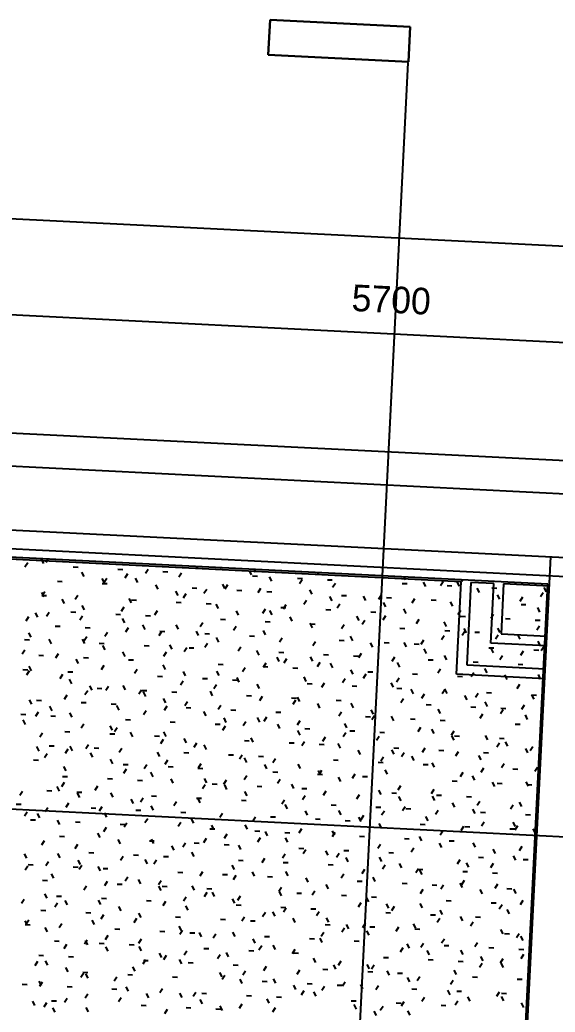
# Model space of a CAD drawing. Extents: x 549999 to 550212, y 1838161 to 1838467.
# Drawn here: x 550171.38 to 550174.65, y 1838354.88 to 1838360.94 of the extents above; entities that cross this region are included whole.
import ezdxf

# ---------------------------------------------------------------- set-up
doc = ezdxf.new("R2010")
doc.units = 0
for name, color, linetype in [('Level 15', 7, 'Continuous'), ('Level 17', 7, 'Continuous'), ('Level 18', 7, 'Continuous'), ('Level 20', 7, 'Continuous'), ('Level 27', 7, 'Continuous'), ('Level 36', 7, 'Continuous'), ('Level 4', 7, 'Continuous'), ('Level 8', 7, 'Continuous')]:
    doc.layers.add(name, color=color, linetype=linetype)

# ---------------------------------------------------------------- blocks, each defined once
blk = doc.blocks.new('FLOO13')
at = {"layer": 'Level 8'}
for p, q in [((1048.51, 1267.1), (-1101.49, 1267.1)), ((-1081.49, 1247.1), (1028.51, 1247.1))]:
    blk.add_line(p, q, dxfattribs=at)
blk = doc.blocks.new('SECTI3')
at = {"layer": 'Level 17'}
for p, q in [((-0.2381, 0), (-0.2381, 0.9525)), ((-0.2381, 0.9525), (0, 0.9525)), ((0, 0.9525), (-0.2381, 0.9525)), ((-0.2381, 0.9525), (-0.2381, 0)), ((0, 0.9525), (0, 0)), ((0, 0), (0, 0.9525)), ((0, 0), (-0.2381, 0)), ((-0.2381, 0), (0, 0))]:
    blk.add_line(p, q, dxfattribs=at)

msp = doc.modelspace()

# ---------------------------------------------------------------- linework, layer by layer
at = {"layer": 'Level 15'}
for p, q in [((550171.5238, 1838357.6178), (550171.5101, 1838357.6447)), ((550171.5485, 1838357.644), (550171.5348, 1838357.6228)), ((550171.4248, 1838357.621), (550171.4084, 1838357.5956)), ((550171.7022, 1838357.5962), (550171.7323, 1838357.5947)), ((550171.8649, 1838357.6282), (550171.8645, 1838357.6276)), ((550171.9761, 1838357.5825), (550172.0063, 1838357.581)), ((550172.1609, 1838357.5809), (550172.1445, 1838357.5556)), ((550172.4647, 1838357.5863), (550172.4585, 1838357.5985)), ((550172.603, 1838357.5912), (550172.6006, 1838357.5875)), ((550172.8139, 1838357.5807), (550172.8039, 1838357.5651)), ((550171.77, 1838357.5385), (550171.7562, 1838357.5653)), ((550171.8931, 1838357.4988), (550171.8793, 1838357.5257)), ((550171.9081, 1838357.5265), (550171.8917, 1838357.5012)), ((550172.0345, 1838357.5537), (550172.0181, 1838357.5284)), ((550172.0975, 1838357.5009), (550172.0838, 1838357.5277)), ((550172.2501, 1838357.5688), (550172.2802, 1838357.5673)), ((550172.3642, 1838357.5585), (550172.3478, 1838357.5331)), ((550172.7923, 1838357.5487), (550172.7785, 1838357.5756)), ((550172.7981, 1838357.5414), (550172.8282, 1838357.5399)), ((550172.9153, 1838357.509), (550172.9016, 1838357.5359)), ((550173.072, 1838357.5277), (550173.1022, 1838357.5262)), ((550173.1003, 1838357.5184), (550173.0839, 1838357.493)), ((550173.2012, 1838357.5528), (550173.1967, 1838357.5616)), ((550173.2547, 1838357.5186), (550173.2848, 1838357.5171)), ((550173.7332, 1838357.5172), (550173.7239, 1838357.5352)), ((550174.0794, 1838357.5174), (550174.0729, 1838357.5073)), ((550171.6063, 1838357.5095), (550171.6364, 1838357.508)), ((550171.8802, 1838357.4958), (550171.9104, 1838357.4943)), ((550172.2206, 1838357.4612), (550172.2068, 1838357.488)), ((550172.4282, 1838357.4684), (550172.4583, 1838357.4669)), ((550172.5178, 1838357.4592), (550172.5014, 1838357.4339)), ((550172.6295, 1838357.4653), (550172.6158, 1838357.4921)), ((550172.6442, 1838357.4864), (550172.6278, 1838357.4611)), ((550172.8474, 1838357.464), (550172.8311, 1838357.4387)), ((550173.1615, 1838357.4297), (550173.1477, 1838357.4566)), ((550173.3035, 1838357.496), (550173.2871, 1838357.4706)), ((550173.7113, 1838357.4958), (550173.7415, 1838357.4943)), ((550173.8563, 1838357.4776), (550173.8425, 1838357.5044)), ((550173.9628, 1838357.5055), (550173.9464, 1838357.4802)), ((550173.9853, 1838357.4821), (550174.0154, 1838357.4806)), ((550174.0607, 1838357.4796), (550174.0469, 1838357.5064)), ((550174.1838, 1838357.4399), (550174.17, 1838357.4668)), ((550174.2593, 1838357.4684), (550174.2894, 1838357.4669)), ((550174.5927, 1838357.444), (550174.5789, 1838357.4709)), ((550171.5104, 1838357.4227), (550171.5405, 1838357.4212)), ((550171.5259, 1838357.4134), (550171.5121, 1838357.4402)), ((550171.5288, 1838357.445), (550171.5124, 1838357.4196)), ((550171.6489, 1838357.3737), (550171.6352, 1838357.4005)), ((550171.732, 1838357.4225), (550171.7157, 1838357.3972)), ((550172.0579, 1838357.3778), (550172.0441, 1838357.4046)), ((550172.3437, 1838357.4215), (550172.3299, 1838357.4484)), ((550172.3913, 1838357.4321), (550172.375, 1838357.4067)), ((550172.7022, 1838357.4547), (550172.7323, 1838357.4532)), ((550172.8848, 1838357.4455), (550172.915, 1838357.444)), ((550173.2846, 1838357.39), (550173.2708, 1838357.4169)), ((550173.3415, 1838357.4227), (550173.3716, 1838357.4212)), ((550173.489, 1838357.3921), (550173.4753, 1838357.4189)), ((550173.5835, 1838357.4239), (550173.5672, 1838357.3986)), ((550173.6154, 1838357.409), (550173.6456, 1838357.4075)), ((550173.7868, 1838357.4015), (550173.7704, 1838357.3762)), ((550174.3069, 1838357.4003), (550174.2931, 1838357.4271)), ((550174.4461, 1838357.411), (550174.4297, 1838357.3857)), ((550174.5725, 1838357.4382), (550174.5561, 1838357.4129)), ((550171.772, 1838357.334), (550171.7583, 1838357.3609)), ((550172.0121, 1838357.3505), (550171.9957, 1838357.3251)), ((550172.0583, 1838357.3953), (550172.0885, 1838357.3938)), ((550172.3323, 1838357.3816), (550172.3624, 1838357.3801)), ((550172.515, 1838357.3725), (550172.5451, 1838357.371)), ((550172.5899, 1838357.3422), (550172.5761, 1838357.3691)), ((550172.8746, 1838357.3376), (550172.8582, 1838357.3122)), ((550172.9716, 1838357.3496), (550173.0017, 1838357.3481)), ((550173.001, 1838357.3648), (550172.9847, 1838357.3394)), ((550173.1275, 1838357.392), (550173.1111, 1838357.3666)), ((550173.2456, 1838357.3359), (550173.2757, 1838357.3344)), ((550173.3307, 1838357.3695), (550173.3143, 1838357.3442)), ((550173.6121, 1838357.3524), (550173.5984, 1838357.3793)), ((550173.7352, 1838357.3128), (550173.7214, 1838357.3396)), ((550173.8894, 1838357.3953), (550173.9195, 1838357.3938)), ((550174.021, 1838357.3565), (550174.0073, 1838357.3834)), ((550174.4374, 1838357.3679), (550174.4675, 1838357.3664)), ((550174.553, 1838357.3209), (550174.5393, 1838357.3478)), ((550171.4296, 1838357.2913), (550171.4132, 1838357.266)), ((550171.4862, 1838357.2903), (550171.4724, 1838357.3171)), ((550171.556, 1838357.3185), (550171.5396, 1838357.2932)), ((550171.6885, 1838357.3222), (550171.7186, 1838357.3207)), ((550171.7592, 1838357.2961), (550171.7428, 1838357.2708)), ((550171.9624, 1838357.3085), (550171.9926, 1838357.307)), ((550172.0182, 1838357.2547), (550172.0044, 1838357.2815)), ((550172.1451, 1838357.2994), (550172.1752, 1838357.2979)), ((550172.2153, 1838357.3281), (550172.1989, 1838357.3027)), ((550172.6017, 1838357.2766), (550172.6319, 1838357.2751)), ((550172.7129, 1838357.3025), (550172.6992, 1838357.3294)), ((550172.9174, 1838357.3046), (550172.9036, 1838357.3314)), ((550173.0405, 1838357.2649), (550173.0267, 1838357.2918)), ((550173.4494, 1838357.269), (550173.4356, 1838357.2959)), ((550173.5195, 1838357.3223), (550173.5497, 1838357.3207)), ((550173.6107, 1838357.2975), (550173.5944, 1838357.2722)), ((550173.814, 1838357.2751), (550173.7976, 1838357.2497)), ((550174.0668, 1838357.3295), (550174.0504, 1838357.3041)), ((550174.0675, 1838357.2949), (550174.0976, 1838357.2934)), ((550174.2701, 1838357.307), (550174.2537, 1838357.2817)), ((550174.3415, 1838357.2812), (550174.3716, 1838357.2797)), ((550171.5926, 1838357.2355), (550171.6227, 1838357.234)), ((550171.7752, 1838357.2263), (550171.8054, 1838357.2248)), ((550172.0393, 1838357.2241), (550172.0229, 1838357.1987)), ((550172.1413, 1838357.215), (550172.1275, 1838357.2419)), ((550172.3457, 1838357.2171), (550172.332, 1838357.2439)), ((550172.4953, 1838357.256), (550172.479, 1838357.2307)), ((550172.6986, 1838357.2336), (550172.6822, 1838357.2082)), ((550172.8757, 1838357.2629), (550172.9058, 1838357.2614)), ((550173.1497, 1838357.2492), (550173.1798, 1838357.2477)), ((550173.1636, 1838357.2253), (550173.1498, 1838357.2521)), ((550173.3579, 1838357.2431), (550173.3415, 1838357.2178)), ((550173.4843, 1838357.2703), (550173.4679, 1838357.245)), ((550173.6976, 1838357.2218), (550173.7278, 1838357.2203)), ((550173.9814, 1838357.2334), (550173.9676, 1838357.2603)), ((550174.1045, 1838357.1938), (550174.0907, 1838357.2206)), ((550174.3089, 1838357.1958), (550174.2952, 1838357.2227)), ((550174.5241, 1838357.272), (550174.5543, 1838357.2705)), ((550174.5501, 1838357.235), (550174.5337, 1838357.2096)), ((550171.4465, 1838357.1672), (550171.4328, 1838357.194)), ((550171.5696, 1838357.1275), (550171.5559, 1838357.1544)), ((550171.7741, 1838357.1296), (550171.7603, 1838357.1564)), ((550171.7864, 1838357.1697), (550171.77, 1838357.1443)), ((550171.9128, 1838357.1969), (550171.8965, 1838357.1715)), ((550172.2425, 1838357.2016), (550172.2261, 1838357.1763)), ((550172.2318, 1838357.2035), (550172.262, 1838357.202)), ((550172.4688, 1838357.1774), (550172.4551, 1838357.2043)), ((550172.5058, 1838357.1898), (550172.536, 1838357.1883)), ((550172.5919, 1838357.1377), (550172.5781, 1838357.1646)), ((550172.7798, 1838357.1761), (550172.8099, 1838357.1746)), ((550172.8777, 1838357.1815), (550172.864, 1838357.2084)), ((550172.9786, 1838357.1615), (550172.9622, 1838357.1362)), ((550173.4097, 1838357.1459), (550173.396, 1838357.1728)), ((550173.9676, 1838357.1758), (550173.9512, 1838357.1505)), ((550173.9716, 1838357.2081), (550174.0017, 1838357.2066)), ((550174.094, 1838357.203), (550174.0776, 1838357.1777)), ((550174.1543, 1838357.199), (550174.1844, 1838357.1975)), ((550174.2972, 1838357.1806), (550174.2809, 1838357.1553)), ((550174.432, 1838357.1561), (550174.4182, 1838357.183)), ((550171.4053, 1838357.1533), (550171.4355, 1838357.1518)), ((550171.862, 1838357.1305), (550171.8921, 1838357.1289)), ((550171.8972, 1838357.0899), (550171.8834, 1838357.1168)), ((550172.136, 1838357.1168), (550172.1661, 1838357.1153)), ((550172.3061, 1838357.094), (550172.2923, 1838357.1208)), ((550172.3961, 1838357.1024), (550172.3797, 1838357.0771)), ((550172.4099, 1838357.1031), (550172.4401, 1838357.1016)), ((550172.5225, 1838357.1296), (550172.5062, 1838357.1042)), ((550172.7258, 1838357.1072), (550172.7094, 1838357.0818)), ((550173.1818, 1838357.1391), (550173.1655, 1838357.1138)), ((550173.3278, 1838357.1487), (550173.3579, 1838357.1472)), ((550173.5328, 1838357.1063), (550173.519, 1838357.1331)), ((550173.6017, 1838357.135), (550173.6319, 1838357.1335)), ((550173.7373, 1838357.1083), (550173.7235, 1838357.1352)), ((550173.7844, 1838357.1259), (550173.8145, 1838357.1244)), ((550173.8412, 1838357.1487), (550173.8248, 1838357.1233)), ((550173.8603, 1838357.0686), (550173.8466, 1838357.0955)), ((550174.241, 1838357.1031), (550174.2712, 1838357.1016)), ((550174.2693, 1838357.0727), (550174.2555, 1838357.0996)), ((550174.5551, 1838357.1165), (550174.5413, 1838357.1433)), ((550174.5773, 1838357.1086), (550174.5609, 1838357.0832)), ((550171.4071, 1838357.0881), (550171.3908, 1838357.0628)), ((550171.4921, 1838357.0574), (550171.5222, 1838357.0559)), ((550171.6104, 1838357.0657), (550171.594, 1838357.0403)), ((550171.7344, 1838357.0065), (550171.7206, 1838357.0333)), ((550171.7661, 1838357.0437), (550171.7962, 1838357.0422)), ((550172.0202, 1838357.0502), (550172.0065, 1838357.0771)), ((550172.2697, 1838357.0752), (550172.2533, 1838357.0499)), ((550172.8381, 1838357.0584), (550172.8243, 1838357.0853)), ((550172.9611, 1838357.0188), (550172.9474, 1838357.0456)), ((550172.9579, 1838357.0757), (550172.988, 1838357.0742)), ((550173.0058, 1838357.0351), (550172.9894, 1838357.0098)), ((550173.1656, 1838357.0208), (550173.1518, 1838357.0476)), ((550173.2319, 1838357.062), (550173.262, 1838357.0605)), ((550173.4145, 1838357.0528), (550173.4447, 1838357.0513)), ((550173.4619, 1838357.0671), (550173.4455, 1838357.0417)), ((550173.6651, 1838357.0447), (550173.6487, 1838357.0193)), ((550173.9834, 1838357.029), (550173.9697, 1838357.0558)), ((550174.3244, 1838357.0542), (550174.3081, 1838357.0288)), ((550174.4509, 1838357.0814), (550174.4345, 1838357.056)), ((550174.515, 1838357.0894), (550174.5451, 1838357.0879)), ((550171.4486, 1838356.9627), (550171.4348, 1838356.9896)), ((550171.8904, 1838356.9936), (550171.874, 1838356.9683)), ((550172.0401, 1838357.03), (550172.0702, 1838357.0285)), ((550172.2664, 1838356.9709), (550172.2526, 1838356.9978)), ((550172.588, 1838357.0026), (550172.6182, 1838357.0011)), ((550172.753, 1838356.9807), (550172.7366, 1838356.9554)), ((550172.862, 1838356.9889), (550172.8921, 1838356.9874)), ((550172.8794, 1838357.0079), (550172.863, 1838356.9826)), ((550173.0446, 1838356.9798), (550173.0748, 1838356.9783)), ((550173.209, 1838357.0127), (550173.1927, 1838356.9873)), ((550173.2887, 1838356.9811), (550173.2749, 1838357.008)), ((550173.6976, 1838356.9852), (550173.6838, 1838357.0121)), ((550173.8711, 1838357.03), (550173.9013, 1838357.0285)), ((550173.9452, 1838356.9726), (550173.9288, 1838356.9473)), ((550174.1451, 1838357.0163), (550174.1753, 1838357.0148)), ((550174.2296, 1838356.9496), (550174.2158, 1838356.9765)), ((550174.4191, 1838357.0026), (550174.4492, 1838357.0011)), ((550171.3962, 1838356.9706), (550171.4264, 1838356.9691)), ((550171.4343, 1838356.9617), (550171.418, 1838356.9363)), ((550171.6376, 1838356.9393), (550171.6212, 1838356.9139)), ((550171.6702, 1838356.9569), (550171.7003, 1838356.9554)), ((550172.0936, 1838356.9712), (550172.0773, 1838356.9459)), ((550172.2181, 1838356.9295), (550172.2483, 1838356.928)), ((550172.3895, 1838356.9312), (550172.3757, 1838356.9581)), ((550172.4921, 1838356.9158), (550172.5223, 1838356.9143)), ((550172.5939, 1838356.9333), (550172.5802, 1838356.9601)), ((550172.717, 1838356.8936), (550172.7033, 1838356.9205)), ((550173.1259, 1838356.8977), (550173.1122, 1838356.9246)), ((550173.3627, 1838356.9135), (550173.3463, 1838356.8881)), ((550173.4118, 1838356.9415), (550173.398, 1838356.9683)), ((550173.4891, 1838356.9407), (550173.4727, 1838356.9153)), ((550173.5013, 1838356.9569), (550173.5314, 1838356.9554)), ((550173.6923, 1838356.9182), (550173.6759, 1838356.8929)), ((550173.7753, 1838356.9433), (550173.8054, 1838356.9417)), ((550174.0492, 1838356.9296), (550174.0794, 1838356.928)), ((550174.1484, 1838356.9502), (550174.132, 1838356.9248)), ((550174.3527, 1838356.91), (550174.3389, 1838356.9368)), ((550174.5571, 1838356.912), (550174.5434, 1838356.9389)), ((550171.6947, 1838356.8834), (550171.681, 1838356.9103)), ((550171.8178, 1838356.8437), (550171.8041, 1838356.8706)), ((550171.8483, 1838356.8565), (550171.8784, 1838356.855)), ((550171.9176, 1838356.8672), (550171.9012, 1838356.8419)), ((550172.0223, 1838356.8458), (550172.0085, 1838356.8726)), ((550172.3737, 1838356.8992), (550172.3573, 1838356.8738)), ((550172.5769, 1838356.8767), (550172.5605, 1838356.8514)), ((550172.6748, 1838356.9067), (550172.7049, 1838356.9052)), ((550172.8401, 1838356.854), (550172.8263, 1838356.8808)), ((550173.1314, 1838356.8839), (550173.1615, 1838356.8824)), ((550173.2362, 1838356.8863), (550173.2199, 1838356.8609)), ((550173.4054, 1838356.8702), (550173.4355, 1838356.8687)), ((550173.6579, 1838356.8621), (550173.6442, 1838356.889)), ((550173.6794, 1838356.8565), (550173.7095, 1838356.855)), ((550173.9855, 1838356.8245), (550173.9717, 1838356.8514)), ((550174.4284, 1838356.8781), (550174.4121, 1838356.8528)), ((550171.6648, 1838356.8128), (550171.6484, 1838356.7875)), ((550171.7912, 1838356.84), (550171.7748, 1838356.8147)), ((550172.1208, 1838356.8448), (550172.1045, 1838356.8194)), ((550172.1223, 1838356.8428), (550172.1524, 1838356.8413)), ((550172.1454, 1838356.8061), (550172.1316, 1838356.833)), ((550172.2684, 1838356.7665), (550172.2547, 1838356.7933)), ((550172.3049, 1838356.8337), (550172.335, 1838356.8321)), ((550172.5543, 1838356.8102), (550172.5405, 1838356.8371)), ((550172.7615, 1838356.8108), (550172.7917, 1838356.8093)), ((550172.857, 1838356.8047), (550172.8406, 1838356.7794)), ((550173.0355, 1838356.7971), (550173.0657, 1838356.7956)), ((550173.0863, 1838356.7746), (550173.0725, 1838356.8015)), ((550173.7195, 1838356.7918), (550173.7031, 1838356.7665)), ((550173.781, 1838356.8225), (550173.7672, 1838356.8493)), ((550173.8459, 1838356.819), (550173.8296, 1838356.7936)), ((550173.9724, 1838356.8462), (550173.956, 1838356.8208)), ((550174.1086, 1838356.7849), (550174.0948, 1838356.8117)), ((550174.1756, 1838356.8238), (550174.1592, 1838356.7984)), ((550174.2273, 1838356.8291), (550174.2575, 1838356.8276)), ((550174.5013, 1838356.8154), (550174.5314, 1838356.8139)), ((550174.5175, 1838356.7889), (550174.5037, 1838356.8158)), ((550171.4506, 1838356.7583), (550171.4369, 1838356.7851)), ((550171.4784, 1838356.7834), (550171.5085, 1838356.7819)), ((550171.5737, 1838356.7186), (550171.5599, 1838356.7455)), ((550171.7524, 1838356.7697), (550171.7825, 1838356.7682)), ((550171.935, 1838356.7606), (550171.9652, 1838356.7591)), ((550171.9826, 1838356.7227), (550171.9689, 1838356.7496)), ((550172.2744, 1838356.7456), (550172.2581, 1838356.7202)), ((550172.4009, 1838356.7727), (550172.3845, 1838356.7474)), ((550172.3917, 1838356.7378), (550172.4218, 1838356.7363)), ((550172.6041, 1838356.7503), (550172.5877, 1838356.725)), ((550173.0602, 1838356.7823), (550173.0438, 1838356.7569)), ((550173.2094, 1838356.735), (550173.1956, 1838356.7618)), ((550173.3095, 1838356.7834), (550173.3396, 1838356.7819)), ((550173.4138, 1838356.737), (550173.4, 1838356.7639)), ((550173.8575, 1838356.756), (550173.8876, 1838356.7545)), ((550174.1314, 1838356.7423), (550174.1616, 1838356.7408)), ((550174.2316, 1838356.7452), (550174.2179, 1838356.772)), ((550174.3141, 1838356.7332), (550174.3442, 1838356.7317)), ((550174.4556, 1838356.7517), (550174.4393, 1838356.7264)), ((550171.3825, 1838356.6967), (550171.4127, 1838356.6951)), ((550171.4887, 1838356.7088), (550171.4723, 1838356.6835)), ((550171.5652, 1838356.6875), (550171.5953, 1838356.686)), ((550171.6968, 1838356.6789), (550171.683, 1838356.7058)), ((550172.148, 1838356.7184), (550172.1316, 1838356.693)), ((550172.5146, 1838356.6871), (550172.5008, 1838356.714)), ((550172.6377, 1838356.6475), (550172.6239, 1838356.6743)), ((550172.6656, 1838356.7241), (550172.6958, 1838356.7226)), ((550172.8422, 1838356.6495), (550172.8284, 1838356.6764)), ((550172.8841, 1838356.6783), (550172.8678, 1838356.6529)), ((550172.9396, 1838356.7104), (550172.9698, 1838356.7089)), ((550173.3402, 1838356.7102), (550173.3239, 1838356.6849)), ((550173.4876, 1838356.683), (550173.5177, 1838356.6815)), ((550173.5369, 1838356.6973), (550173.5231, 1838356.7242)), ((550173.5435, 1838356.6878), (550173.5271, 1838356.6625)), ((550173.66, 1838356.6577), (550173.6462, 1838356.6845)), ((550173.7616, 1838356.6693), (550173.7917, 1838356.6678)), ((550173.9458, 1838356.7014), (550173.932, 1838356.7283)), ((550174.2028, 1838356.6973), (550174.1864, 1838356.672)), ((550174.3292, 1838356.7245), (550174.3128, 1838356.6992)), ((550174.4778, 1838356.6659), (550174.464, 1838356.6927)), ((550171.411, 1838356.6352), (550171.3972, 1838356.662)), ((550171.7687, 1838356.6368), (550171.7524, 1838356.6114)), ((550171.943, 1838356.5996), (550171.9292, 1838356.6265)), ((550171.972, 1838356.6144), (550171.9556, 1838356.589)), ((550172.0218, 1838356.6647), (550172.0519, 1838356.6632)), ((550172.2958, 1838356.651), (550172.3259, 1838356.6495)), ((550172.5698, 1838356.6373), (550172.5999, 1838356.6358)), ((550172.6313, 1838356.6239), (550172.6149, 1838356.5985)), ((550172.7577, 1838356.6511), (550172.7413, 1838356.6257)), ((550172.9652, 1838356.6098), (550172.9515, 1838356.6367)), ((550173.0874, 1838356.6558), (550173.071, 1838356.6305)), ((550173.1177, 1838356.6099), (550173.1478, 1838356.6084)), ((550173.3741, 1838356.6139), (550173.3604, 1838356.6408)), ((550173.8235, 1838356.6158), (550173.8071, 1838356.5904)), ((550173.9442, 1838356.6601), (550173.9743, 1838356.6586)), ((550174.4008, 1838356.6373), (550174.431, 1838356.6358)), ((550171.5159, 1838356.5824), (550171.4995, 1838356.5571)), ((550171.6519, 1838356.5916), (550171.6821, 1838356.5901)), ((550171.9259, 1838356.5779), (550171.956, 1838356.5764)), ((550172.066, 1838356.56), (550172.0523, 1838356.5868)), ((550172.1999, 1838356.5642), (550172.23, 1838356.5627)), ((550172.2705, 1838356.562), (550172.2567, 1838356.5889)), ((550172.3936, 1838356.5223), (550172.3798, 1838356.5492)), ((550172.8025, 1838356.5264), (550172.7887, 1838356.5533)), ((550173.0883, 1838356.5702), (550173.0746, 1838356.597)), ((550173.241, 1838356.5566), (550173.2246, 1838356.5313)), ((550173.3674, 1838356.5838), (550173.351, 1838356.5585)), ((550173.3917, 1838356.5962), (550173.4218, 1838356.5947)), ((550173.5707, 1838356.5614), (550173.5543, 1838356.536)), ((550173.5743, 1838356.5871), (550173.6045, 1838356.5856)), ((550173.9061, 1838356.5784), (550173.8924, 1838356.6052)), ((550174.0267, 1838356.5933), (550174.0104, 1838356.568)), ((550174.0292, 1838356.5387), (550174.0155, 1838356.5655)), ((550174.031, 1838356.5643), (550174.0611, 1838356.5627)), ((550174.2337, 1838356.5407), (550174.2199, 1838356.5676)), ((550174.3049, 1838356.5506), (550174.3351, 1838356.549)), ((550171.4944, 1838356.4724), (550171.4806, 1838356.4993)), ((550171.556, 1838356.5049), (550171.5862, 1838356.5034)), ((550171.6988, 1838356.4745), (550171.6851, 1838356.5013)), ((550171.7959, 1838356.5104), (550171.7796, 1838356.485)), ((550171.83, 1838356.4912), (550171.8602, 1838356.4897)), ((550171.9992, 1838356.4879), (550171.9828, 1838356.4626)), ((550172.252, 1838356.5423), (550172.2356, 1838356.517)), ((550172.4553, 1838356.5199), (550172.4389, 1838356.4945)), ((550172.5167, 1838356.4827), (550172.5029, 1838356.5095)), ((550172.7478, 1838356.5368), (550172.778, 1838356.5353)), ((550173.0218, 1838356.5231), (550173.052, 1838356.5216)), ((550173.1146, 1838356.5294), (550173.0982, 1838356.5041)), ((550173.2045, 1838356.514), (550173.2346, 1838356.5125)), ((550173.3345, 1838356.4908), (550173.3207, 1838356.5177)), ((550173.6611, 1838356.4912), (550173.6912, 1838356.4897)), ((550173.8507, 1838356.4893), (550173.8343, 1838356.464)), ((550174.3068, 1838356.5213), (550174.2904, 1838356.4959)), ((550174.3568, 1838356.5011), (550174.343, 1838356.5279)), ((550174.4798, 1838356.4614), (550174.4661, 1838356.4883)), ((550174.51, 1838356.4989), (550174.4936, 1838356.4735)), ((550171.5431, 1838356.456), (550171.5267, 1838356.4306)), ((550171.6695, 1838356.4832), (550171.6531, 1838356.4578)), ((550171.8219, 1838356.4348), (550171.8082, 1838356.4617)), ((550172.2308, 1838356.4389), (550172.2171, 1838356.4658)), ((550172.378, 1838356.4638), (550172.4081, 1838356.4623)), ((550172.652, 1838356.4501), (550172.6821, 1838356.4486)), ((550172.7353, 1838356.4479), (550172.7189, 1838356.4225)), ((550172.7628, 1838356.4033), (550172.7491, 1838356.4302)), ((550172.8346, 1838356.441), (550172.8647, 1838356.4394)), ((550173.4576, 1838356.4512), (550173.4438, 1838356.478)), ((550173.5978, 1838356.435), (550173.5815, 1838356.4096)), ((550173.662, 1838356.4532), (550173.6483, 1838356.4801)), ((550173.7243, 1838356.4621), (550173.7079, 1838356.4368)), ((550173.7851, 1838356.4136), (550173.7713, 1838356.4404)), ((550173.9351, 1838356.4775), (550173.9652, 1838356.476)), ((550174.0539, 1838356.4669), (550174.0375, 1838356.4416)), ((550174.194, 1838356.4177), (550174.1802, 1838356.4445)), ((550174.2091, 1838356.4638), (550174.2392, 1838356.4623)), ((550171.4601, 1838356.4181), (550171.4903, 1838356.4166)), ((550171.6592, 1838356.3514), (550171.6454, 1838356.3783)), ((550171.945, 1838356.3952), (550171.9312, 1838356.422)), ((550172.0081, 1838356.3907), (550172.0382, 1838356.3892)), ((550172.1528, 1838356.3887), (550172.1364, 1838356.3634)), ((550172.2792, 1838356.4159), (550172.2628, 1838356.3905)), ((550172.2821, 1838356.377), (550172.3122, 1838356.3755)), ((550172.4647, 1838356.3679), (550172.4949, 1838356.3664)), ((550172.4824, 1838356.3935), (550172.4661, 1838356.3681)), ((550172.8859, 1838356.3637), (550172.8721, 1838356.3905)), ((550172.9385, 1838356.4254), (550172.9222, 1838356.4001)), ((550173.0904, 1838356.3657), (550173.0766, 1838356.3926)), ((550173.2912, 1838356.4181), (550173.3214, 1838356.4166)), ((550173.5652, 1838356.4044), (550173.5953, 1838356.4029)), ((550173.8392, 1838356.3907), (550173.8693, 1838356.3892)), ((550173.9082, 1838356.3739), (550173.8944, 1838356.4008)), ((550174.2075, 1838356.3677), (550174.1912, 1838356.3423)), ((550174.334, 1838356.3949), (550174.3176, 1838356.3695)), ((550174.5372, 1838356.3724), (550174.5208, 1838356.3471)), ((550171.6382, 1838356.3177), (550171.6684, 1838356.3161)), ((550172.0264, 1838356.3615), (550172.01, 1838356.3362)), ((550172.1912, 1838356.3158), (550172.1774, 1838356.3427)), ((550172.7625, 1838356.3214), (550172.7461, 1838356.2961)), ((550172.9214, 1838356.3451), (550172.9515, 1838356.3436)), ((550173.1953, 1838356.3314), (550173.2255, 1838356.3299)), ((550173.2134, 1838356.3261), (550173.1997, 1838356.3529)), ((550173.2186, 1838356.3534), (550173.2022, 1838356.328)), ((550173.3365, 1838356.2864), (550173.3228, 1838356.3132)), ((550173.4218, 1838356.331), (550173.4054, 1838356.3056)), ((550173.4693, 1838356.3177), (550173.4995, 1838356.3162)), ((550173.6224, 1838356.3301), (550173.6086, 1838356.357)), ((550174.0811, 1838356.3405), (550174.0647, 1838356.3151)), ((550174.1543, 1838356.2946), (550174.1406, 1838356.3214)), ((550174.3871, 1838356.3633), (550174.4173, 1838356.3618)), ((550171.6195, 1838356.2283), (550171.6057, 1838356.2552)), ((550171.6471, 1838356.2799), (550171.6307, 1838356.2546)), ((550171.8503, 1838356.2575), (550171.8339, 1838356.2322)), ((550171.9122, 1838356.304), (550171.9423, 1838356.3025)), ((550172.0949, 1838356.2948), (550172.125, 1838356.2933)), ((550172.3142, 1838356.2762), (550172.3005, 1838356.303)), ((550172.5096, 1838356.267), (550172.4933, 1838356.2417)), ((550172.5187, 1838356.2782), (550172.5049, 1838356.3051)), ((550172.5515, 1838356.272), (550172.5816, 1838356.2705)), ((550172.6361, 1838356.2942), (550172.6197, 1838356.2689)), ((550172.6418, 1838356.2385), (550172.628, 1838356.2654)), ((550172.8255, 1838356.2583), (550172.8556, 1838356.2568)), ((550172.9657, 1838356.299), (550172.9493, 1838356.2737)), ((550173.0507, 1838356.2426), (550173.0369, 1838356.2695)), ((550173.0994, 1838356.2446), (550173.1296, 1838356.2431)), ((550173.7018, 1838356.2589), (550173.6855, 1838356.2336)), ((550174.0173, 1838356.2903), (550174.0474, 1838356.2888)), ((550174.2774, 1838356.2549), (550174.2637, 1838356.2818)), ((550174.2913, 1838356.2766), (550174.3214, 1838356.2751)), ((550174.4819, 1838356.2569), (550174.4681, 1838356.2838)), ((550174.4739, 1838356.2674), (550174.504, 1838356.2659)), ((550171.3942, 1838356.2256), (550171.3779, 1838356.2002)), ((550171.5423, 1838356.2309), (550171.5725, 1838356.2294)), ((550171.725, 1838356.2218), (550171.7551, 1838356.2203)), ((550171.7426, 1838356.1887), (550171.7288, 1838356.2155)), ((550171.947, 1838356.1907), (550171.9333, 1838356.2176)), ((550172.1304, 1838356.1855), (550172.114, 1838356.1601)), ((550172.1816, 1838356.1989), (550172.2118, 1838356.1974)), ((550172.4556, 1838356.1852), (550172.4857, 1838356.1837)), ((550172.7649, 1838356.1989), (550172.7511, 1838356.2257)), ((550173.1193, 1838356.1998), (550173.103, 1838356.1744)), ((550173.2458, 1838356.227), (550173.2294, 1838356.2016)), ((550173.449, 1838356.2045), (550173.4326, 1838356.1792)), ((550173.5827, 1838356.2071), (550173.5689, 1838356.2339)), ((550173.6474, 1838356.2172), (550173.6775, 1838356.2157)), ((550173.7058, 1838356.1674), (550173.692, 1838356.1943)), ((550173.9051, 1838356.2365), (550173.8887, 1838356.2111)), ((550173.9102, 1838356.1694), (550173.8965, 1838356.1963)), ((550173.9214, 1838356.2035), (550173.9515, 1838356.202)), ((550174.104, 1838356.1944), (550174.1342, 1838356.1929)), ((550171.3551, 1838356.1487), (550171.3853, 1838356.1472)), ((550171.5479, 1838356.1263), (550171.5315, 1838356.101)), ((550171.6743, 1838356.1535), (550171.6579, 1838356.1282)), ((550171.8118, 1838356.1259), (550171.8419, 1838356.1244)), ((550171.8775, 1838356.1311), (550171.8611, 1838356.1057)), ((550172.0701, 1838356.151), (550172.0564, 1838356.1779)), ((550172.1932, 1838356.1114), (550172.1794, 1838356.1382)), ((550172.3336, 1838356.163), (550172.3172, 1838356.1377)), ((550172.479, 1838356.1551), (550172.4653, 1838356.182)), ((550172.7296, 1838356.1715), (550172.7597, 1838356.17)), ((550172.9929, 1838356.1726), (550172.9765, 1838356.1472)), ((550173.011, 1838356.1196), (550172.9973, 1838356.1464)), ((550173.2775, 1838356.1441), (550173.3077, 1838356.1426)), ((550173.5515, 1838356.1304), (550173.5817, 1838356.1289)), ((550173.729, 1838356.1325), (550173.7127, 1838356.1071)), ((550174.0333, 1838356.1298), (550174.0195, 1838356.1566)), ((550174.1851, 1838356.1644), (550174.1687, 1838356.1391)), ((550174.3883, 1838356.142), (550174.372, 1838356.1167)), ((550174.4422, 1838356.1339), (550174.4285, 1838356.1607)), ((550171.4214, 1838356.0991), (550171.4051, 1838356.0738)), ((550171.4985, 1838356.0635), (550171.4847, 1838356.0904)), ((550171.9074, 1838356.0676), (550171.8936, 1838356.0945)), ((550172.0857, 1838356.1122), (550172.1159, 1838356.1107)), ((550172.3597, 1838356.0985), (550172.3898, 1838356.097)), ((550172.6136, 1838356.091), (550172.5973, 1838356.0657)), ((550172.8169, 1838356.0686), (550172.8005, 1838356.0432)), ((550172.9077, 1838356.0711), (550172.9378, 1838356.0696)), ((550173.1341, 1838356.0799), (550173.1203, 1838356.1067)), ((550173.3386, 1838356.0819), (550173.3248, 1838356.1088)), ((550173.4617, 1838356.0423), (550173.4479, 1838356.0691)), ((550173.4762, 1838356.0781), (550173.4598, 1838356.0528)), ((550173.6026, 1838356.1053), (550173.5862, 1838356.08)), ((550173.7342, 1838356.1213), (550173.7643, 1838356.1198)), ((550173.8706, 1838356.0464), (550173.8568, 1838356.0732)), ((550173.9323, 1838356.1101), (550173.9159, 1838356.0847)), ((550174.1564, 1838356.0901), (550174.1426, 1838356.117)), ((550174.1908, 1838356.0985), (550174.2209, 1838356.097)), ((550174.4648, 1838356.0848), (550174.4949, 1838356.0833)), ((550171.4419, 1838356.0528), (550171.472, 1838356.0513)), ((550171.6215, 1838356.0239), (550171.6078, 1838356.0507)), ((550171.7159, 1838356.0391), (550171.746, 1838356.0376)), ((550171.9047, 1838356.0047), (550171.8883, 1838355.9793)), ((550171.9898, 1838356.0254), (550172.02, 1838356.0239)), ((550172.0311, 1838356.0319), (550172.0148, 1838356.0065)), ((550172.1576, 1838356.059), (550172.1412, 1838356.0337)), ((550172.3608, 1838356.0366), (550172.3444, 1838356.0113)), ((550172.4394, 1838356.032), (550172.4256, 1838356.0589)), ((550172.5625, 1838355.9924), (550172.5487, 1838356.0192)), ((550172.7669, 1838355.9944), (550172.7531, 1838356.0213)), ((550173.1816, 1838356.0574), (550173.2118, 1838356.0559)), ((550173.3643, 1838356.0483), (550173.3944, 1838356.0467)), ((550173.5847, 1838356.0026), (550173.571, 1838356.0295)), ((550173.8209, 1838356.0254), (550173.8511, 1838356.0239)), ((550174.0859, 1838356.0108), (550174.0695, 1838355.9855)), ((550174.0949, 1838356.0117), (550174.125, 1838356.0102)), ((550174.2123, 1838356.038), (550174.1959, 1838356.0127)), ((550174.4026, 1838356.0108), (550174.3888, 1838356.0376)), ((550174.4155, 1838356.0156), (550174.3992, 1838355.9902)), ((550171.62, 1838355.9523), (550171.6501, 1838355.9508)), ((550171.8677, 1838355.9445), (550171.854, 1838355.9714)), ((550172.5378, 1838355.998), (550172.5679, 1838355.9965)), ((550172.6408, 1838355.9646), (550172.6245, 1838355.9392)), ((550172.8118, 1838355.9843), (550172.8419, 1838355.9828)), ((550172.8441, 1838355.9422), (550172.8277, 1838355.9168)), ((550172.89, 1838355.9548), (550172.8762, 1838355.9816)), ((550172.9944, 1838355.9752), (550173.0246, 1838355.9737)), ((550173.0131, 1838355.9151), (550172.9993, 1838355.942)), ((550173.0969, 1838355.9965), (550173.0805, 1838355.9712)), ((550173.3001, 1838355.9741), (550173.2838, 1838355.9488)), ((550173.2989, 1838355.9589), (550173.2851, 1838355.9857)), ((550173.4511, 1838355.9524), (550173.4812, 1838355.9509)), ((550173.8309, 1838355.9233), (550173.8171, 1838355.9501)), ((550173.9595, 1838355.9836), (550173.9431, 1838355.9583)), ((550174.3689, 1838355.998), (550174.399, 1838355.9965)), ((550174.5254, 1838355.9715), (550174.5119, 1838355.998)), ((550171.5254, 1838355.9231), (550171.5091, 1838355.8977)), ((550171.7287, 1838355.9007), (550171.7123, 1838355.8753)), ((550171.9908, 1838355.9049), (550171.977, 1838355.9317)), ((550172.1679, 1838355.925), (550172.1981, 1838355.9234)), ((550172.1953, 1838355.9069), (550172.1815, 1838355.9338)), ((550172.3183, 1838355.8673), (550172.3046, 1838355.8941)), ((550172.388, 1838355.9102), (550172.3716, 1838355.8849)), ((550172.4419, 1838355.9113), (550172.472, 1838355.9098)), ((550172.5144, 1838355.9374), (550172.498, 1838355.912)), ((550172.6246, 1838355.9021), (550172.6547, 1838355.9006)), ((550172.7272, 1838355.8713), (550172.7135, 1838355.8982)), ((550173.5802, 1838355.9021), (550173.5638, 1838355.8767)), ((550173.725, 1838355.9387), (550173.7552, 1838355.9372)), ((550173.954, 1838355.8836), (550173.9402, 1838355.9105)), ((550173.999, 1838355.925), (550174.0291, 1838355.9235)), ((550174.1584, 1838355.8857), (550174.1447, 1838355.9125)), ((550174.4427, 1838355.8892), (550174.4264, 1838355.8638)), ((550171.4191, 1838355.8174), (550171.4054, 1838355.8442)), ((550171.6236, 1838355.8194), (550171.6098, 1838355.8463)), ((550171.7981, 1838355.8519), (550171.8282, 1838355.8504)), ((550172.0087, 1838355.8286), (550171.9923, 1838355.8033)), ((550172.072, 1838355.8382), (550172.1022, 1838355.8367)), ((550172.2547, 1838355.8291), (550172.2848, 1838355.8276)), ((550172.4414, 1838355.8276), (550172.4277, 1838355.8544)), ((550172.9977, 1838355.8429), (550172.9813, 1838355.8176)), ((550173.0812, 1838355.8793), (550173.1113, 1838355.8778)), ((550173.1241, 1838355.8701), (550173.1077, 1838355.8448)), ((550173.2592, 1838355.8358), (550173.2455, 1838355.8626)), ((550173.3273, 1838355.8477), (550173.311, 1838355.8223)), ((550173.3552, 1838355.8656), (550173.3853, 1838355.8641)), ((550173.3823, 1838355.7961), (550173.3686, 1838355.823)), ((550173.5868, 1838355.7982), (550173.573, 1838355.825)), ((550173.6291, 1838355.8519), (550173.6593, 1838355.8504)), ((550173.7834, 1838355.8796), (550173.767, 1838355.8543)), ((550174.1771, 1838355.8245), (550174.2072, 1838355.823)), ((550174.2815, 1838355.846), (550174.2678, 1838355.8728)), ((550174.4046, 1838355.8063), (550174.3908, 1838355.8332)), ((550171.4262, 1838355.7695), (550171.4098, 1838355.7441)), ((550171.4282, 1838355.7788), (550171.4583, 1838355.7773)), ((550171.5526, 1838355.7967), (550171.5362, 1838355.7713)), ((550171.7022, 1838355.7651), (550171.7323, 1838355.7636)), ((550171.7467, 1838355.7797), (550171.7329, 1838355.8066)), ((550171.7559, 1838355.7742), (550171.7395, 1838355.7489)), ((550171.8698, 1838355.7401), (550171.856, 1838355.7669)), ((550172.1556, 1838355.7838), (550172.1418, 1838355.8107)), ((550172.2119, 1838355.8062), (550172.1956, 1838355.7809)), ((550172.6876, 1838355.7483), (550172.6738, 1838355.7751)), ((550172.7113, 1838355.8062), (550172.7415, 1838355.8047)), ((550172.8712, 1838355.8157), (550172.8549, 1838355.7904)), ((550172.9853, 1838355.7925), (550173.0154, 1838355.791)), ((550173.2593, 1838355.7788), (550173.2894, 1838355.7773)), ((550173.6074, 1838355.7756), (550173.591, 1838355.7503)), ((550173.7099, 1838355.7585), (550173.6961, 1838355.7853)), ((550174.0635, 1838355.8076), (550174.0471, 1838355.7822)), ((550174.1188, 1838355.7626), (550174.105, 1838355.7894)), ((550174.2667, 1838355.7852), (550174.2503, 1838355.7598)), ((550174.4511, 1838355.8108), (550174.4812, 1838355.8093)), ((550171.5839, 1838355.6963), (550171.5702, 1838355.7232)), ((550171.8848, 1838355.756), (550171.915, 1838355.7545)), ((550172.0359, 1838355.7022), (550172.0195, 1838355.6769)), ((550172.3414, 1838355.7332), (550172.3716, 1838355.7317)), ((550172.492, 1838355.7342), (550172.4756, 1838355.7088)), ((550172.6154, 1838355.7195), (550172.6456, 1838355.718)), ((550172.6952, 1838355.7117), (550172.6788, 1838355.6864)), ((550172.8107, 1838355.7086), (550172.7969, 1838355.7355)), ((550172.8894, 1838355.7058), (550172.9195, 1838355.7043)), ((550173.0151, 1838355.7106), (550173.0014, 1838355.7375)), ((550173.3545, 1838355.7213), (550173.3381, 1838355.6959)), ((550173.4809, 1838355.7484), (550173.4646, 1838355.7231)), ((550173.5471, 1838355.6751), (550173.5334, 1838355.7019)), ((550173.8106, 1838355.7532), (550173.7942, 1838355.7279)), ((550173.8072, 1838355.7514), (550173.8374, 1838355.7499)), ((550173.8329, 1838355.7188), (550173.8192, 1838355.7457)), ((550174.0812, 1838355.7378), (550174.1113, 1838355.7362)), ((550174.2639, 1838355.7286), (550174.294, 1838355.7271)), ((550171.5149, 1838355.6829), (550171.5451, 1838355.6814)), ((550171.783, 1838355.6478), (550171.7667, 1838355.6225)), ((550171.9095, 1838355.675), (550171.8931, 1838355.6497)), ((550171.9716, 1838355.6601), (550172.0017, 1838355.6586)), ((550172.1159, 1838355.6608), (550172.1022, 1838355.6876)), ((550172.2391, 1838355.6798), (550172.2228, 1838355.6544)), ((550172.239, 1838355.6211), (550172.2252, 1838355.6479)), ((550172.2456, 1838355.6464), (550172.2757, 1838355.6449)), ((550172.4435, 1838355.6231), (550172.4297, 1838355.65)), ((550172.9752, 1838355.6397), (550172.9589, 1838355.6143)), ((550173.1382, 1838355.671), (550173.1244, 1838355.6978)), ((550173.2613, 1838355.6313), (550173.2475, 1838355.6582)), ((550173.4374, 1838355.6784), (550173.4675, 1838355.6769)), ((550173.7113, 1838355.6647), (550173.7415, 1838355.6632)), ((550173.894, 1838355.6556), (550173.9241, 1838355.6541)), ((550173.9642, 1838355.654), (550173.9478, 1838355.6286)), ((550174.0791, 1838355.6395), (550174.0653, 1838355.6663)), ((550174.0906, 1838355.6812), (550174.0743, 1838355.6558)), ((550174.2939, 1838355.6587), (550174.2775, 1838355.6334)), ((550171.5443, 1838355.5732), (550171.5305, 1838355.6001)), ((550171.6017, 1838355.587), (550171.6318, 1838355.5855)), ((550172.3927, 1838355.5805), (550172.3764, 1838355.5552)), ((550172.5192, 1838355.6077), (550172.5028, 1838355.5824)), ((550172.5195, 1838355.6327), (550172.5497, 1838355.6312)), ((550172.5665, 1838355.5835), (550172.5528, 1838355.6103)), ((550172.7224, 1838355.5853), (550172.706, 1838355.56)), ((550172.9755, 1838355.5876), (550172.9617, 1838355.6144)), ((550173.0675, 1838355.6053), (550173.0976, 1838355.6038)), ((550173.1785, 1838355.6173), (550173.1621, 1838355.5919)), ((550173.3415, 1838355.5916), (550173.3716, 1838355.5901)), ((550173.5075, 1838355.552), (550173.4937, 1838355.5788)), ((550173.5241, 1838355.5825), (550173.5543, 1838355.581)), ((550173.8378, 1838355.6268), (550173.8214, 1838355.6014)), ((550174.2022, 1838355.5998), (550174.1884, 1838355.6267)), ((550174.3506, 1838355.6327), (550174.3808, 1838355.6312)), ((550174.4066, 1838355.6019), (550174.3929, 1838355.6287)), ((550171.4038, 1838355.5662), (550171.3874, 1838355.5409)), ((550171.607, 1838355.5438), (550171.5906, 1838355.5185)), ((550171.6673, 1838355.5336), (550171.6536, 1838355.5604)), ((550171.8718, 1838355.5356), (550171.858, 1838355.5625)), ((550171.8757, 1838355.5733), (550171.9058, 1838355.5718)), ((550171.9949, 1838355.496), (550171.9811, 1838355.5228)), ((550172.1497, 1838355.5597), (550172.1798, 1838355.5581)), ((550172.2663, 1838355.5533), (550172.2499, 1838355.528)), ((550172.4038, 1838355.5001), (550172.39, 1838355.5269)), ((550172.6896, 1838355.5438), (550172.6759, 1838355.5707)), ((550172.6976, 1838355.5323), (550172.7278, 1838355.5308)), ((550172.9716, 1838355.5186), (550173.0017, 1838355.5171)), ((550173.4585, 1838355.5452), (550173.4421, 1838355.5199)), ((550173.6305, 1838355.5123), (550173.6168, 1838355.5392)), ((550173.6618, 1838355.5228), (550173.6454, 1838355.4974)), ((550173.835, 1838355.5144), (550173.8212, 1838355.5412)), ((550173.9807, 1838355.5597), (550174.0109, 1838355.5582)), ((550174.2547, 1838355.546), (550174.2849, 1838355.5445)), ((550174.3211, 1838355.5323), (550174.3047, 1838355.507)), ((550174.4475, 1838355.5595), (550174.4311, 1838355.5342)), ((550171.5058, 1838355.5003), (550171.536, 1838355.4988)), ((550171.7798, 1838355.4866), (550171.8099, 1838355.4851)), ((550171.887, 1838355.4718), (550171.8707, 1838355.4464)), ((550172.118, 1838355.4563), (550172.1042, 1838355.4832)), ((550172.3278, 1838355.4592), (550172.3579, 1838355.4577)), ((550172.7496, 1838355.4589), (550172.7332, 1838355.4335)), ((550172.876, 1838355.4861), (550172.8596, 1838355.4607)), ((550172.9358, 1838355.4645), (550172.922, 1838355.4913)), ((550173.0024, 1838355.5133), (550172.9861, 1838355.4879)), ((550173.1543, 1838355.5094), (550173.1844, 1838355.5079)), ((550173.2057, 1838355.4908), (550173.1893, 1838355.4655)), ((550173.6109, 1838355.4866), (550173.641, 1838355.4851)), ((550173.8849, 1838355.4729), (550173.915, 1838355.4714)), ((550173.9581, 1838355.4747), (550173.9443, 1838355.5016)), ((550174.0812, 1838355.435), (550174.0674, 1838355.4619)), ((550174.1588, 1838355.4592), (550174.189, 1838355.4577)), ((550174.367, 1838355.4788), (550174.3532, 1838355.5056)), ((550171.4232, 1838355.4085), (550171.4095, 1838355.4353)), ((550171.4099, 1838355.4135), (550171.4401, 1838355.412)), ((550171.431, 1838355.4398), (550171.4146, 1838355.4145)), ((550171.6342, 1838355.4174), (550171.6178, 1838355.392)), ((550171.8321, 1838355.4125), (550171.8184, 1838355.4394)), ((550172.0903, 1838355.4493), (550172.0739, 1838355.424)), ((550172.3641, 1838355.377), (550172.3504, 1838355.4038)), ((550172.6017, 1838355.4455), (550172.6319, 1838355.444)), ((550172.7844, 1838355.4364), (550172.8145, 1838355.4349)), ((550173.0589, 1838355.4248), (550173.0451, 1838355.4517)), ((550173.241, 1838355.4135), (550173.2711, 1838355.412)), ((550173.2633, 1838355.4269), (550173.2496, 1838355.4537)), ((550173.3864, 1838355.3872), (550173.3726, 1838355.414)), ((550173.4857, 1838355.4188), (550173.4693, 1838355.3934)), ((550173.515, 1838355.3998), (550173.5451, 1838355.3983)), ((550173.6889, 1838355.3964), (550173.6726, 1838355.371)), ((550173.7953, 1838355.3913), (550173.7816, 1838355.4181)), ((550173.9418, 1838355.4507), (550173.9254, 1838355.4254)), ((550174.145, 1838355.4283), (550174.1287, 1838355.403)), ((550171.5463, 1838355.3688), (550171.5325, 1838355.3956)), ((550171.9142, 1838355.3454), (550171.8979, 1838355.32)), ((550171.9579, 1838355.3861), (550171.988, 1838355.3846)), ((550172.2319, 1838355.3724), (550172.262, 1838355.3709)), ((550172.3703, 1838355.3773), (550172.3539, 1838355.352)), ((550172.4145, 1838355.3633), (550172.4446, 1838355.3618)), ((550172.4872, 1838355.3373), (550172.4735, 1838355.3642)), ((550172.5735, 1838355.3549), (550172.5572, 1838355.3295)), ((550172.6917, 1838355.3394), (550172.6779, 1838355.3662)), ((550172.8711, 1838355.3405), (550172.9013, 1838355.339)), ((550173.2329, 1838355.3644), (550173.2165, 1838355.3391)), ((550173.3593, 1838355.3916), (550173.3429, 1838355.3663)), ((550173.5095, 1838355.3475), (550173.4957, 1838355.3744)), ((550173.789, 1838355.3861), (550173.8191, 1838355.3846)), ((550174.3273, 1838355.3557), (550174.3136, 1838355.3826)), ((550174.3369, 1838355.3588), (550174.3671, 1838355.3572)), ((550174.4251, 1838355.3563), (550174.4087, 1838355.3309)), ((550174.4504, 1838355.316), (550174.4366, 1838355.3429)), ((550171.588, 1838355.3131), (550171.6181, 1838355.3116)), ((550171.6614, 1838355.291), (550171.645, 1838355.2656)), ((550171.7878, 1838355.3182), (550171.7714, 1838355.2928)), ((550171.7925, 1838355.2895), (550171.7787, 1838355.3163)), ((550171.862, 1838355.2994), (550171.8921, 1838355.2979)), ((550171.9156, 1838355.2498), (550171.9018, 1838355.2767)), ((550172.0446, 1838355.2902), (550172.0748, 1838355.2887)), ((550172.1175, 1838355.3229), (550172.1011, 1838355.2976)), ((550172.12, 1838355.2518), (550172.1062, 1838355.2787)), ((550172.8148, 1838355.2997), (550172.801, 1838355.3265)), ((550172.8536, 1838355.2828), (550172.8372, 1838355.2575)), ((550172.9378, 1838355.26), (550172.9241, 1838355.2869)), ((550173.1451, 1838355.3268), (550173.1753, 1838355.3253)), ((550173.2237, 1838355.3038), (550173.2099, 1838355.3306)), ((550173.4191, 1838355.3131), (550173.4492, 1838355.3116)), ((550173.7557, 1838355.2682), (550173.7419, 1838355.2951)), ((550173.8426, 1838355.2971), (550173.8262, 1838355.2718)), ((550173.969, 1838355.3243), (550173.9526, 1838355.299)), ((550173.9671, 1838355.2857), (550173.9972, 1838355.2842)), ((550174.1722, 1838355.3019), (550174.1558, 1838355.2766)), ((550171.4921, 1838355.2263), (550171.5223, 1838355.2248)), ((550171.6748, 1838355.2172), (550171.7049, 1838355.2157)), ((550172.2431, 1838355.2122), (550172.2293, 1838355.239)), ((550172.2711, 1838355.2237), (550172.2547, 1838355.1983)), ((550172.3975, 1838355.2509), (550172.3811, 1838355.2255)), ((550172.5013, 1838355.2674), (550172.5314, 1838355.2659)), ((550172.6007, 1838355.2285), (550172.5844, 1838355.2031)), ((550172.652, 1838355.2163), (550172.6382, 1838355.2431)), ((550172.7752, 1838355.2537), (550172.8054, 1838355.2522)), ((550173.0568, 1838355.2604), (550173.0404, 1838355.2351)), ((550173.0492, 1838355.24), (550173.0794, 1838355.2385)), ((550173.7161, 1838355.2699), (550173.6998, 1838355.2446)), ((550173.8787, 1838355.2285), (550173.865, 1838355.2554)), ((550174.0832, 1838355.2306), (550174.0694, 1838355.2574)), ((550174.2063, 1838355.1909), (550174.1925, 1838355.2178)), ((550174.241, 1838355.272), (550174.2712, 1838355.2705)), ((550174.4237, 1838355.2629), (550174.4538, 1838355.2614)), ((550174.4523, 1838355.2299), (550174.4359, 1838355.2045)), ((550171.4853, 1838355.187), (550171.469, 1838355.1616)), ((550171.5484, 1838355.1643), (550171.5346, 1838355.1912)), ((550172.0803, 1838355.1288), (550172.0666, 1838355.1556)), ((550172.1447, 1838355.1965), (550172.1283, 1838355.1712)), ((550172.1314, 1838355.1943), (550172.1615, 1838355.1928)), ((550172.3662, 1838355.1725), (550172.3524, 1838355.1994)), ((550172.4054, 1838355.1807), (550172.4355, 1838355.1791)), ((550172.6794, 1838355.167), (550172.7095, 1838355.1654)), ((550172.8808, 1838355.1564), (550172.8644, 1838355.1311)), ((550173.184, 1838355.1807), (550173.1702, 1838355.2075)), ((550173.3071, 1838355.141), (550173.2933, 1838355.1679)), ((550173.3369, 1838355.1884), (550173.3205, 1838355.163)), ((550173.5115, 1838355.1431), (550173.4978, 1838355.1699)), ((550173.5401, 1838355.1659), (550173.5237, 1838355.1406)), ((550173.5972, 1838355.2126), (550173.6273, 1838355.2111)), ((550173.8712, 1838355.1989), (550173.9013, 1838355.1974)), ((550174.0538, 1838355.1898), (550174.084, 1838355.1883)), ((550174.1994, 1838355.1755), (550174.183, 1838355.1501)), ((550174.3258, 1838355.2027), (550174.3095, 1838355.1773)), ((550174.3294, 1838355.1513), (550174.3156, 1838355.1781)), ((550171.6714, 1838355.1247), (550171.6577, 1838355.1515)), ((550171.7654, 1838355.1149), (550171.749, 1838355.0896)), ((550171.7615, 1838355.1213), (550171.7917, 1838355.1198)), ((550171.7945, 1838355.085), (550171.7808, 1838355.1119)), ((550172.0355, 1838355.1076), (550172.0656, 1838355.1061)), ((550172.3095, 1838355.0939), (550172.3396, 1838355.0924)), ((550172.6123, 1838355.0932), (550172.5986, 1838355.12)), ((550172.6279, 1838355.102), (550172.6116, 1838355.0767)), ((550172.7544, 1838355.1292), (550172.738, 1838355.1039)), ((550173.084, 1838355.134), (550173.0676, 1838355.1086)), ((550173.2273, 1838355.1396), (550173.2575, 1838355.1381)), ((550173.5013, 1838355.1259), (550173.5314, 1838355.1244)), ((550173.6346, 1838355.1034), (550173.6209, 1838355.1303)), ((550173.6839, 1838355.1167), (550173.7141, 1838355.1152)), ((550173.8201, 1838355.0939), (550173.8038, 1838355.0686)), ((550174.0435, 1838355.1075), (550174.0298, 1838355.1344)), ((550174.1406, 1838355.0939), (550174.1707, 1838355.0924)), ((550171.3917, 1838355.0482), (550171.4218, 1838355.0467)), ((550171.5087, 1838355.0413), (550171.4949, 1838355.0681)), ((550171.5125, 1838355.0605), (550171.4962, 1838355.0352)), ((550171.6656, 1838355.0345), (550171.6958, 1838355.033)), ((550171.9686, 1838355.0925), (550171.9522, 1838355.0672)), ((550172.7354, 1838355.0535), (550172.7217, 1838355.0804)), ((550172.8574, 1838355.0665), (550172.8876, 1838355.065)), ((550172.9399, 1838355.0556), (550172.9261, 1838355.0824)), ((550173.063, 1838355.0159), (550173.0492, 1838355.0428)), ((550173.1314, 1838355.0528), (550173.1616, 1838355.0513)), ((550173.2376, 1838355.0348), (550173.2213, 1838355.0094)), ((550173.3141, 1838355.0437), (550173.3442, 1838355.0422)), ((550173.3641, 1838355.0619), (550173.3477, 1838355.0366)), ((550173.4719, 1838355.02), (550173.4581, 1838355.0468)), ((550173.5673, 1838355.0395), (550173.5509, 1838355.0142)), ((550173.7577, 1838355.0637), (550173.7439, 1838355.0906)), ((550174.0234, 1838355.0715), (550174.007, 1838355.0461)), ((550174.4146, 1838355.0802), (550174.4447, 1838355.0787)), ((550171.7926, 1838354.9885), (550171.7762, 1838354.9632)), ((550171.9396, 1838355.0208), (550171.9698, 1838355.0193)), ((550172.0407, 1838355.0057), (550172.0269, 1838355.0325)), ((550172.1638, 1838354.966), (550172.15, 1838354.9929)), ((550172.2487, 1838355.0205), (550172.2323, 1838354.9951)), ((550172.3682, 1838354.9681), (550172.3545, 1838354.9949)), ((550172.4519, 1838354.998), (550172.4355, 1838354.9727)), ((550172.4876, 1838354.9934), (550172.5177, 1838354.9919)), ((550172.7616, 1838354.9797), (550172.7917, 1838354.9782)), ((550173.1112, 1838355.0076), (550173.0948, 1838354.9822)), ((550173.186, 1838354.9762), (550173.1723, 1838355.0031)), ((550173.7707, 1838355.0208), (550173.8008, 1838355.0193)), ((550174.0039, 1838354.9844), (550173.9901, 1838355.0113)), ((550174.0447, 1838355.0071), (550174.0748, 1838355.0056)), ((550174.3034, 1838354.9994), (550174.287, 1838354.9741)), ((550174.3314, 1838354.9468), (550174.3176, 1838354.9736)), ((550174.3187, 1838354.9934), (550174.3488, 1838354.9919)), ((550171.469, 1838354.9182), (550171.4553, 1838354.945)), ((550171.5397, 1838354.9341), (550171.5234, 1838354.9088)), ((550171.5697, 1838354.9478), (550171.5999, 1838354.9463)), ((550171.6661, 1838354.9613), (550171.6498, 1838354.936)), ((550171.9958, 1838354.9661), (550171.9794, 1838354.9407)), ((550172.1177, 1838354.9204), (550172.1478, 1838354.9189)), ((550172.4913, 1838354.9284), (550172.4775, 1838354.9552)), ((550172.6144, 1838354.8887), (550172.6006, 1838354.9156)), ((550172.7319, 1838354.926), (550172.7156, 1838354.9006)), ((550172.9002, 1838354.9325), (550172.8865, 1838354.9593)), ((550172.9442, 1838354.9706), (550172.9743, 1838354.9691)), ((550173.4008, 1838354.9478), (550173.431, 1838354.9463)), ((550173.4322, 1838354.8969), (550173.4184, 1838354.9238)), ((550173.5945, 1838354.9131), (550173.5781, 1838354.8877)), ((550173.6748, 1838354.9341), (550173.7049, 1838354.9326)), ((550173.7209, 1838354.9403), (550173.7045, 1838354.9149)), ((550173.8473, 1838354.9675), (550173.831, 1838354.9421)), ((550173.9488, 1838354.9204), (550173.9789, 1838354.9189)), ((550174.0506, 1838354.945), (550174.0342, 1838354.9197)), ((550174.127, 1838354.9448), (550174.1132, 1838354.9716)), ((550174.4545, 1838354.9071), (550174.4407, 1838354.934)), ((550171.5921, 1838354.8785), (550171.5783, 1838354.9054)), ((550171.7966, 1838354.8806), (550171.7828, 1838354.9074)), ((550172.2758, 1838354.894), (550172.2595, 1838354.8687)), ((550172.3917, 1838354.9067), (550172.4218, 1838354.9052)), ((550172.5743, 1838354.8975), (550172.6045, 1838354.896)), ((550172.9352, 1838354.9036), (550172.9188, 1838354.8782)), ((550173.5553, 1838354.8572), (550173.5415, 1838354.8841)), ((550173.7597, 1838354.8593), (550173.746, 1838354.8861))]:
    msp.add_line(p, q, dxfattribs=at)
at = {"layer": 'Level 18'}
msp.add_line((550155.428, 1838358.5025), (550184.5614, 1838357.046), dxfattribs=at)
at = {"layer": 'Level 20'}
for p, q in [((550157.526, 1838360.4133), (550178.9992, 1838359.3398)), ((550170.7801, 1838359.1635), (550176.473, 1838358.8789))]:
    msp.add_line(p, q, dxfattribs=at)
at = {"layer": 'Level 27'}
msp.add_line((550174.599, 1838357.4439), (550174.609, 1838357.4434), dxfattribs=at)
at = {"layer": 'Level 36'}
for p, q in [((550172.6853, 1838339.4354), (550173.7472, 1838360.6767)), ((550155.568, 1838356.9056), (550184.6094, 1838355.4538))]:
    msp.add_line(p, q, dxfattribs=at)
at = {"layer": 'Level 4'}
for p, q in [((550166.455, 1838358.0664), (550177.1216, 1838357.5331)), ((550174.0714, 1838357.5054), (550170.8205, 1838357.6679)), ((550174.4135, 1838353.5333), (550174.6198, 1838357.6582)), ((550174.0432, 1838356.9411), (550174.0714, 1838357.5054)), ((550174.1314, 1838357.5024), (550174.1061, 1838356.998)), ((550174.2712, 1838357.4954), (550174.1314, 1838357.5024)), ((550174.253, 1838357.1308), (550174.2712, 1838357.4954)), ((550174.3311, 1838357.4924), (550174.3159, 1838357.1878)), ((550174.6108, 1838357.4784), (550174.3311, 1838357.4924)), ((550174.3159, 1838357.1878), (550174.5955, 1838357.1738)), ((550174.5925, 1838357.1139), (550174.253, 1838357.1308)), ((550174.1061, 1838356.998), (550174.5856, 1838356.974)), ((550174.5826, 1838356.9141), (550174.0432, 1838356.9411))]:
    msp.add_line(p, q, dxfattribs=at)
at = {"layer": 'Level 8'}
for p, q in [((550174.6014, 1838357.4913), (550170.8211, 1838357.6803)), ((550174.4592, 1838354.6474), (550174.6014, 1838357.4913))]:
    msp.add_line(p, q, dxfattribs=at)

# ---------------------------------------------------------------- block references
at = {"layer": 'Level 17', "xscale": 0.9000000000000004, "yscale": -0.9, "rotation": -92.86199379204062}
msp.add_blockref('SECTI3', (550173.75, 1838360.68), dxfattribs=at)
at = {"layer": 'Level 8', "xscale": 0.010000000000000004, "yscale": 0.01, "rotation": -2.8619937920406366}
msp.add_blockref('FLOO13', (550167.84, 1838345.9), dxfattribs=at)

# ---------------------------------------------------------------- texts
at = {"layer": 'Level 20'}
msp.add_text('5700', height=0.16224, rotation=357.13801, dxfattribs=at).set_placement((550173.4, 1838359.16))

doc.saveas('drawing.dxf')
